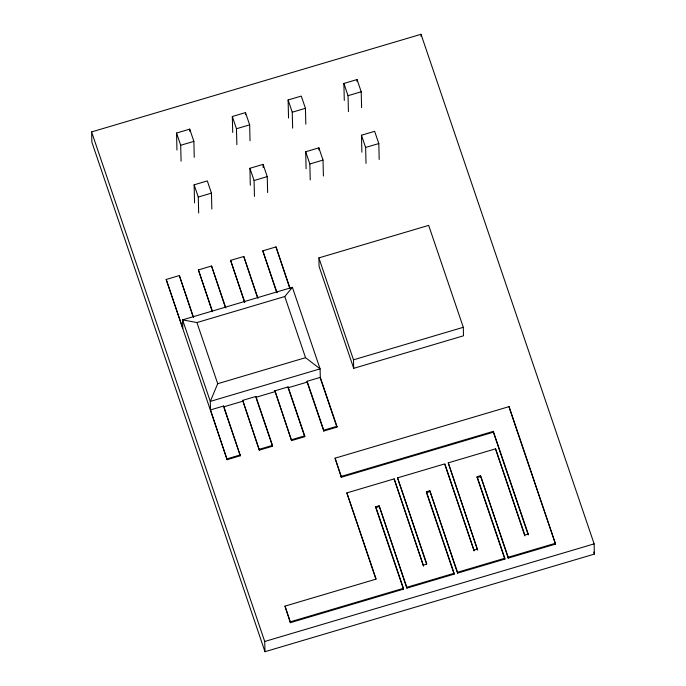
<?xml version="1.0" encoding="UTF-8"?>
<svg xmlns="http://www.w3.org/2000/svg" width="686" height="686" viewBox="0 0 686 686"><rect width="100%" height="100%" fill="white"/><g stroke="black" fill="none" stroke-linecap="round" stroke-linejoin="round"><path stroke-width="1.03" d="M193.598 317.489L179.355 275.558L166.184 279.468L182.802 328.388L182.587 319.873L196.933 322.557L217.702 383.706L210.293 401.404L210.499 409.919L227.135 459.689L240.314 455.778L223.67 406.009L210.499 409.919M196.933 322.557L284.776 296.524L292.39 287.331L320.096 368.862L320.302 377.377L336.92 426.298L336.937 427.146L323.766 431.048L307.148 382.136L307.122 381.279L320.302 377.377M91.615 131.918L421.024 34.3L594.136 543.869L594.385 554.082L264.976 651.7L91.864 142.131L91.615 131.918L264.727 641.487L264.976 651.7M176.954 150.028L176.542 133.041L189.722 129.139L193.872 141.367L194.258 157.291M232.708 132.441L232.322 116.517L245.502 112.607L249.653 124.843L250.038 140.767M288.54 118.035L288.103 99.984L301.274 96.083L305.433 108.311L305.819 124.235M344.295 100.439L343.883 83.46L357.054 79.55L361.213 91.778L361.599 107.711M181.087 161.201L180.692 145.278L193.872 141.367M236.867 144.669L236.473 128.745L249.653 124.843M292.648 128.145L292.253 112.212L305.433 108.311M348.428 111.612L348.034 95.688L361.213 91.778M194.567 202.867L194.129 184.817L207.309 180.915L211.459 193.143L211.854 209.067M250.321 185.271L249.91 168.284L263.09 164.383L267.24 176.611L267.634 192.534M306.102 168.747L305.69 151.76L318.87 147.85L323.02 160.087L323.406 176.01M361.882 152.215L361.471 135.228L374.65 131.326L378.801 143.554L379.187 159.478M198.674 212.969L198.288 197.045L211.459 193.143M254.455 196.445L254.069 180.521L267.24 176.611M310.235 179.912L309.84 163.988L323.02 160.087M366.015 163.379L365.621 147.456L378.801 143.554M212.317 311.701L198.391 269.924L211.562 266.014L225.814 307.945M244.525 302.157L230.599 260.38L243.779 256.47L258.022 298.401M276.732 292.613L262.807 250.836L275.986 246.926L290.229 288.857M318.87 257.91L428.673 225.377L463.299 327.291L463.504 335.797L353.702 368.339L319.076 266.425L318.87 257.91L353.496 359.824L353.702 368.339M292.39 287.331L182.587 319.873L210.293 401.404L320.096 368.862L305.544 357.672L284.776 296.524M217.702 383.706L305.544 357.672M353.496 359.824L463.299 327.291M242.707 400.375L255.887 396.465L272.505 445.385L272.522 446.234L259.342 450.145L242.707 400.375L259.342 450.145M274.915 390.823L288.094 386.921L304.713 435.842L304.73 436.69L291.559 440.601L274.915 390.823L291.559 440.601M242.724 401.224L223.696 406.858L223.67 406.009M274.932 391.68L255.904 397.314L255.887 396.465M304.73 436.69L288.111 387.77L307.148 382.136M227.117 458.831L240.289 454.929M259.325 449.287L272.505 445.385M291.533 439.743L304.713 435.842M323.766 431.048L323.741 430.199L336.92 426.298M341.276 477.259L341.259 476.41L493.328 431.348L493.354 432.197L341.276 477.259L335.068 458.188L509.106 406.618L555.54 544.092L508.232 558.112L480.509 475.724L477.13 476.727L477.147 477.585L504.845 559.116L457.536 573.136L429.822 490.747L426.435 491.751L426.46 492.599L454.158 574.139L406.849 588.151L379.126 505.771L375.748 506.774L375.765 507.623L403.462 589.154L290.341 622.682L284.982 606.124L376.151 579.113L346.859 492.9L394.167 478.879L423.476 565.941L394.167 478.879M426.512 563.926L397.554 477.876L444.854 463.856L474.163 550.918L444.88 464.714M448.241 462.853L477.55 549.915L448.241 462.853L495.549 448.841L524.833 535.046L528.22 534.042L493.328 431.348M375.765 507.623L379.152 506.62M426.46 492.599L429.839 491.605M477.147 477.585L480.534 476.581M423.451 565.092L426.838 564.089L397.554 477.876M474.146 550.069L477.533 549.066M290.341 622.682L290.315 621.825L403.445 588.305L375.748 506.774M406.849 588.151L406.824 587.302L454.132 573.282L426.435 491.751M457.536 573.136L457.519 572.278L504.827 558.258L477.13 476.727M508.232 558.112L508.206 557.264L555.514 543.243M264.727 641.487L594.136 543.869M593.699 552.058L594.385 554.082M509.466 408.479L555.54 544.092M493.354 432.197L528.237 534.9L528.22 534.042M524.859 535.903L495.549 448.841M480.509 475.724L508.206 557.264M343.883 83.46L348.034 95.688M361.471 135.228L365.621 147.456M429.822 490.747L457.519 572.278M288.103 99.984L292.253 112.212M305.69 151.76L309.84 163.988M379.126 505.771L406.824 587.302M232.322 116.517L236.473 128.745M249.91 168.284L254.069 180.521M289.432 287.297L275.986 246.926M320.07 377.489L336.937 427.146M335.068 458.188L341.259 476.41M375.825 578.95L346.859 492.9M262.807 250.836L277.05 292.759M307.122 381.279L323.741 430.199M257.361 297.261L243.779 256.47M230.599 260.38L244.842 302.303M176.542 133.041L180.692 145.278M194.129 184.817L198.288 197.045M225.154 306.805L211.562 266.014M256.238 398.317L272.522 446.234M198.391 269.924L212.291 310.852M192.946 316.349L179.355 275.558M224.03 407.861L240.314 455.778M284.982 606.124L290.315 621.825M227.135 459.689L166.184 279.468M509.106 406.618L509.123 407.467M504.827 558.258L504.845 559.116M454.132 573.282L454.158 574.139M421.024 34.3L421.075 36.341M403.445 588.305L403.462 589.154M357.054 79.55L357.106 81.677M318.87 147.85L318.921 149.977M288.094 386.921L288.111 387.77M263.09 164.383L263.167 167.564M245.502 112.607L245.554 114.734M189.722 129.139L189.773 131.266"/></g></svg>
